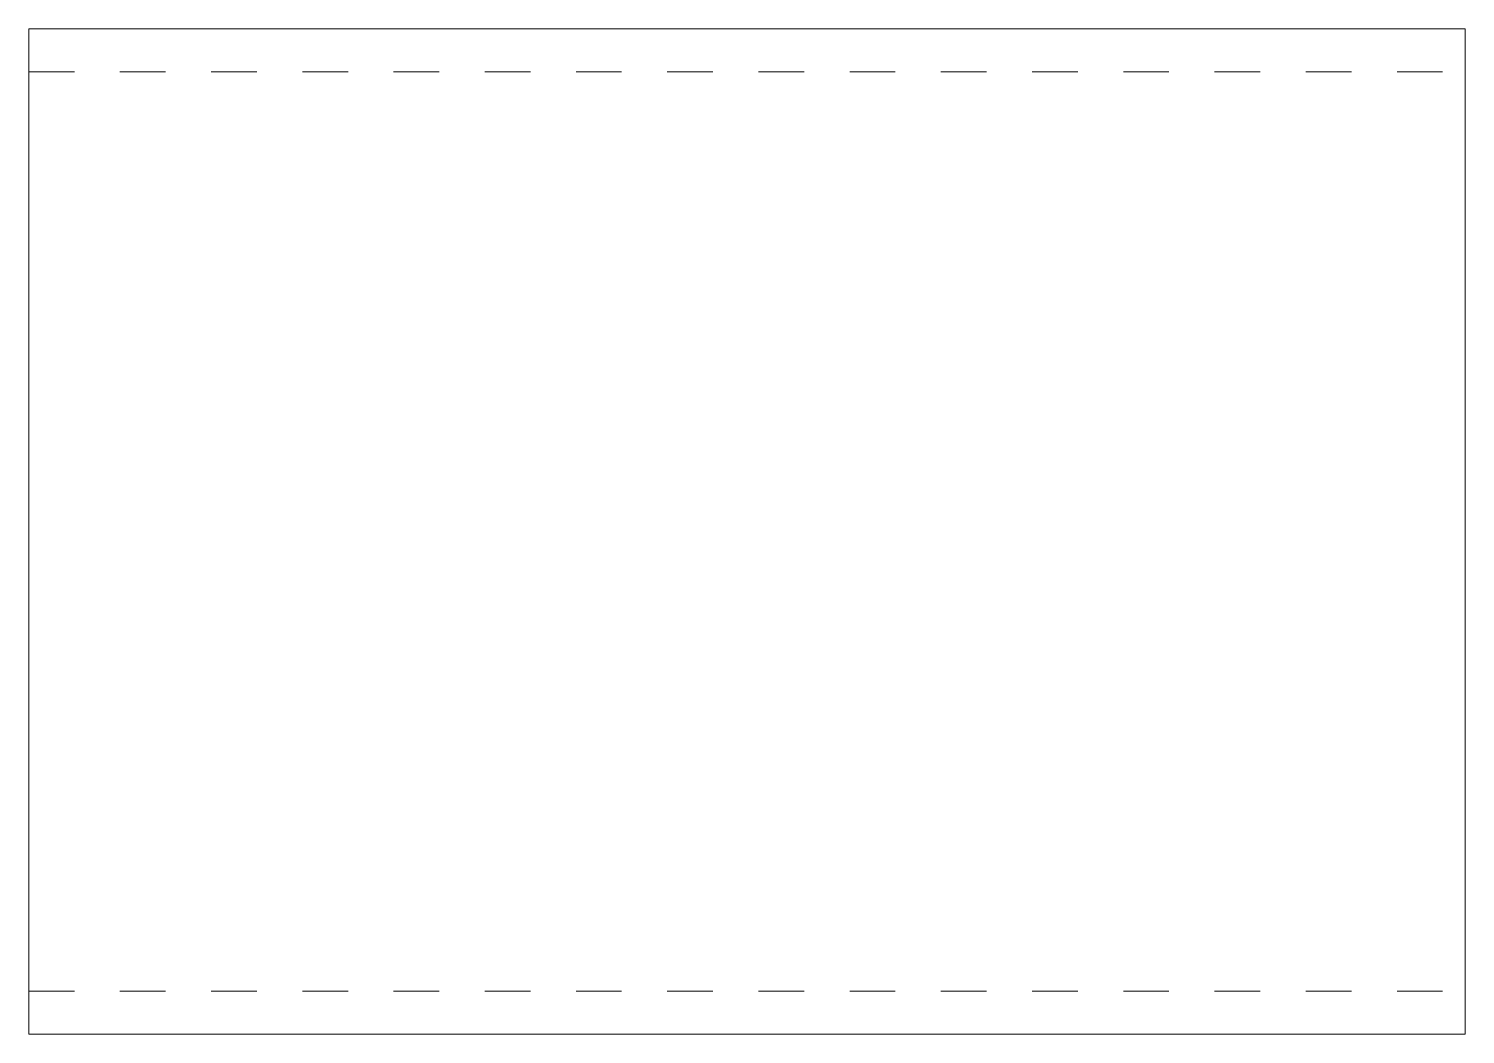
# Model space of a CAD drawing. Header units: metres. Extents: x 0 to 100, y -70 to 0.
import ezdxf

# ---------------------------------------------------------------- set-up
doc = ezdxf.new("R2010")
doc.units = ezdxf.units.M
doc.linetypes.add('Dash', pattern=[6.35, 3.175, -3.175])
doc.layers.add('A-DETL-GENF-HDLN', color=1, linetype='Dash', lineweight=18)
doc.layers.add('A-DETL-MEDM', color=33, linetype='Continuous', lineweight=18)

# ---------------------------------------------------------------- blocks, each defined once
blk = doc.blocks.new('28 echthoekig_en_vierkant_Buis_profiel - Ht_70-2424018-00_0 Basismaterialen')
at = {"layer": 'A-DETL-GENF-HDLN'}
for p, q in [((0, -3), (100, -3)), ((0, -67), (100, -67))]:
    blk.add_line(p, q, dxfattribs=at)
at = {"layer": 'A-DETL-MEDM'}
for p, q in [((0, 0), (0, -70)), ((100, 0), (0, 0)), ((100, -70), (100, 0)), ((0, -70), (100, -70))]:
    blk.add_line(p, q, dxfattribs=at)

msp = doc.modelspace()

# ---------------------------------------------------------------- block references
msp.add_blockref('28 echthoekig_en_vierkant_Buis_profiel - Ht_70-2424018-00_0 Basismaterialen', (0, 0))

doc.saveas('drawing.dxf')
